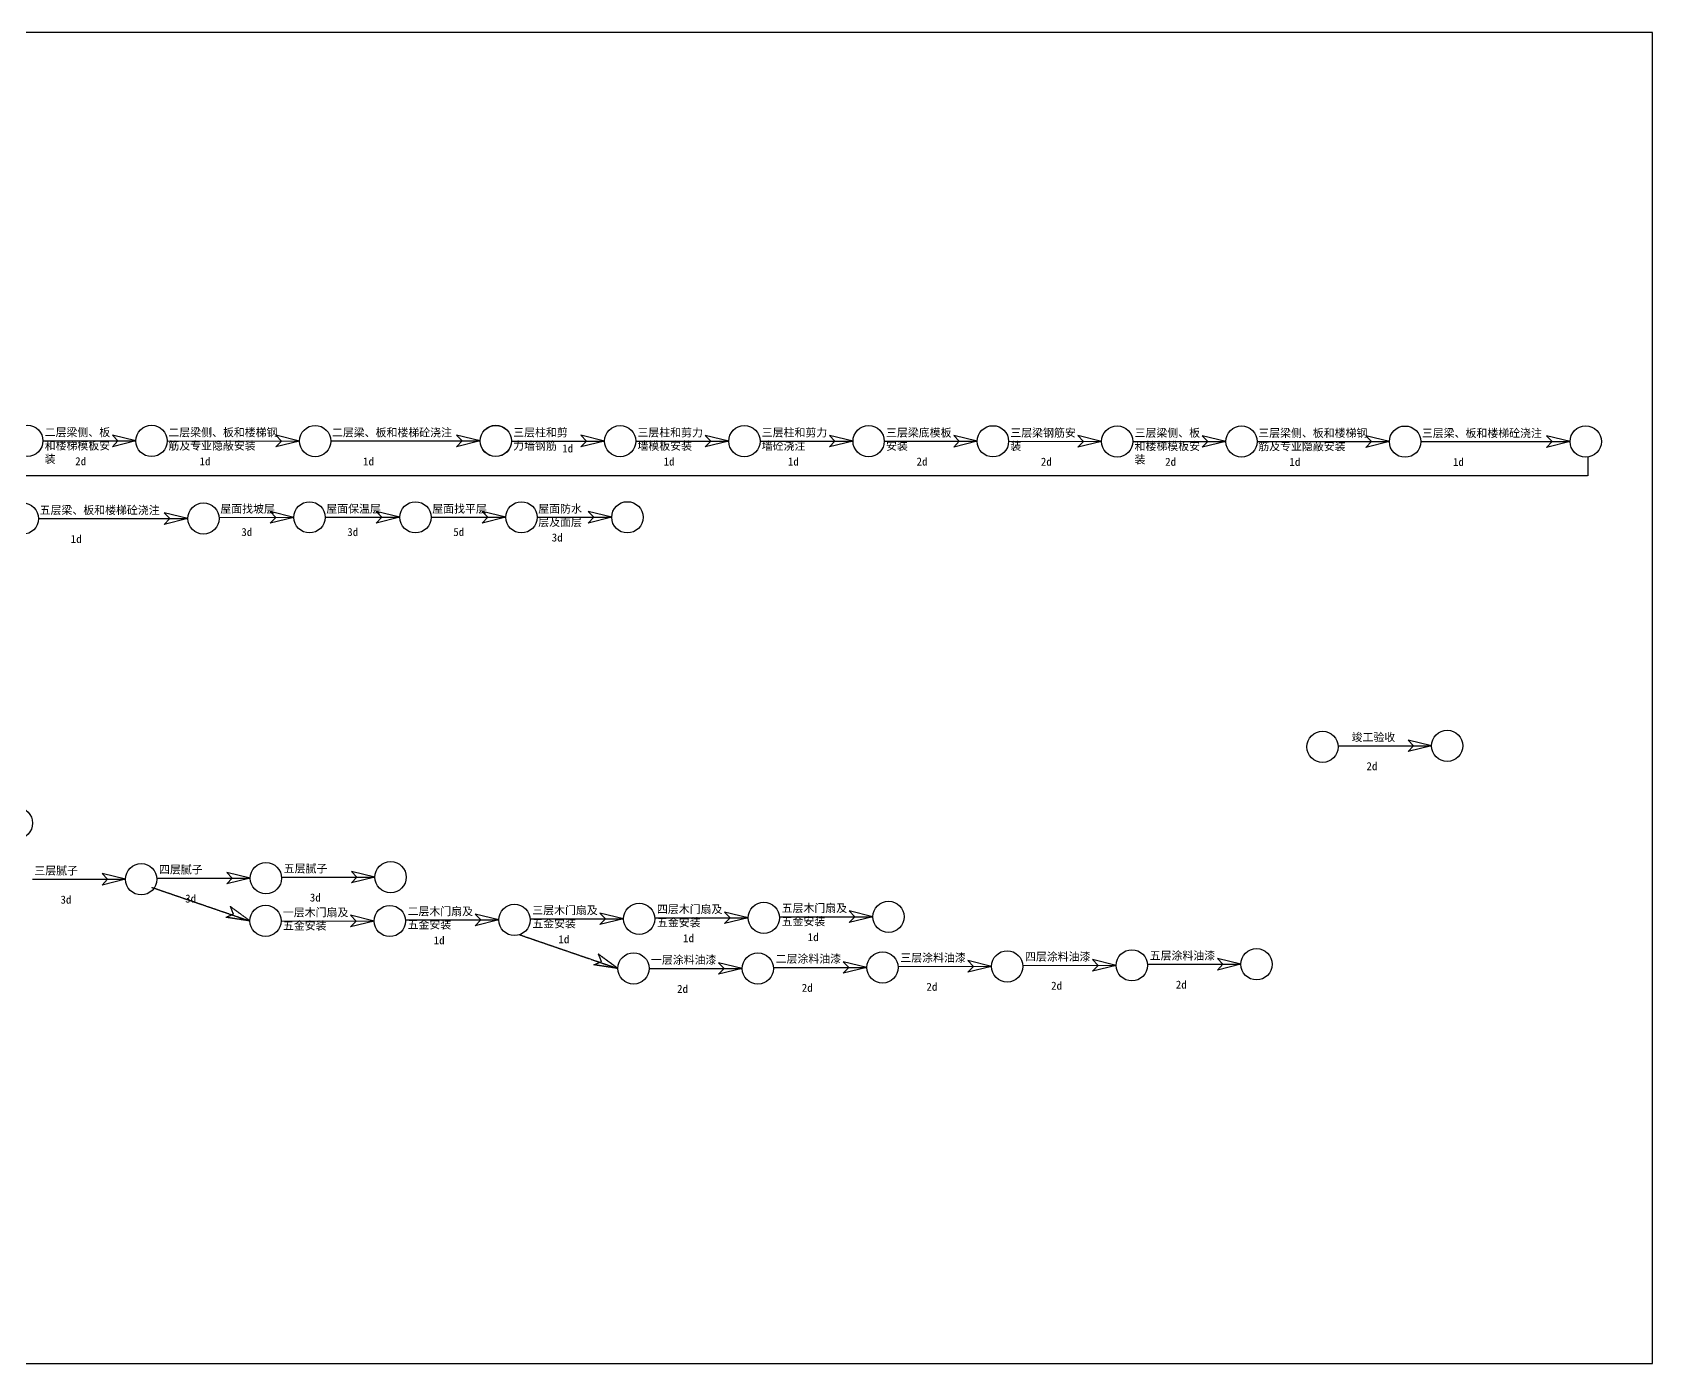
# Model space of a CAD drawing. Extents: x -2559594620 to 78738230735, y -11255911858 to 52366733330.
# Drawn here: x 22625462368 to 41979733652, y 35904806962 to 51812459715 of the extents above; entities that cross this region are included whole.
import ezdxf

# ---------------------------------------------------------------- set-up
doc = ezdxf.new("R2010")
doc.units = 0
doc.header["$LTSCALE"] = 100
doc.linetypes.add('ACAD_ISO02W100', pattern=[15, 12, -3])
doc.layers.get('0').update_dxf_attribs({"linetype": 'CONTINUOUS'})
doc.layers.add('DRAWING', color=11, linetype='CONTINUOUS')

msp = doc.modelspace()

# ---------------------------------------------------------------- linework, layer by layer
at = {"color": 5}
for p, q in [((22751303146, 46931495471), (23862159651, 46930364407)), ((23862159651, 46930364407), (23580443582, 46999392865)), ((23580443582, 46999392865), (23647015181, 46930364407)), ((23580443582, 46861335949), (23647015181, 46930364407)), ((23862159651, 46930364407), (23580443582, 46861335949)), ((24235906205, 46930258533), (25816346199, 46928951249)), ((25534630130, 46997979706), (25601201728, 46928951249)), ((25816346199, 46928951249), (25534630130, 46997979706)), ((25816346199, 46928951249), (25534630130, 46859922791)), ((25534630130, 46859922791), (25601201728, 46928951249)), ((26190089920, 46929985601), (27974302934, 46929806227)), ((27974302934, 46929806227), (27692586865, 46998834685)), ((27692586865, 46998834685), (27759158464, 46929806227)), ((27692586865, 46860777769), (27759158464, 46929806227)), ((27974302934, 46929806227), (27692586865, 46860777769)), ((28348049492, 46929706258), (29458905997, 46928575194)), ((29458905997, 46928575194), (29177189928, 46997603652)), ((29177189928, 46997603652), (29243761527, 46928575194)), ((29177189928, 46859546737), (29243761527, 46928575194)), ((29458905997, 46928575194), (29177189928, 46859546737)), ((29832652510, 46928412321), (30943509016, 46927281257)), ((30661792947, 46996309715), (30728364545, 46927281257)), ((30943509016, 46927281257), (30661792947, 46996309715)), ((30943509016, 46927281257), (30661792947, 46858252799)), ((30661792947, 46858252799), (30728364545, 46927281257)), ((31317252177, 46928412321), (32428108683, 46927281257)), ((32428108683, 46927281257), (32146392614, 46996309715)), ((32146392614, 46996309715), (32212964212, 46927281257)), ((32146392614, 46858252799), (32212964212, 46927281257)), ((32428108683, 46927281257), (32146392614, 46858252799)), ((32801855196, 46927118384), (33912711701, 46925987320)), ((33630995632, 46995015778), (33697567231, 46925987320)), ((33912711701, 46925987320), (33630995632, 46995015778)), ((33912711701, 46925987320), (33630995632, 46856958862)), ((33630995632, 46856958862), (33697567231, 46925987320)), ((34286458215, 46925824447), (35397314720, 46924693383)), ((35397314720, 46924693383), (35115598651, 46993721841)), ((35115598651, 46993721841), (35182170249, 46924693383)), ((35115598651, 46855664925), (35182170249, 46924693383)), ((35397314720, 46924693383), (35115598651, 46855664925)), ((35771061233, 46924530510), (36881917739, 46923399446)), ((36600201670, 46992427904), (36666773268, 46923399446)), ((36881917739, 46923399446), (36600201670, 46992427904)), ((36881917739, 46923399446), (36600201670, 46854370988)), ((36600201670, 46854370988), (36666773268, 46923399446)), ((37255664293, 46923293572), (38836104286, 46921986288)), ((38836104286, 46921986288), (38554388217, 46991014746)), ((38554388217, 46991014746), (38620959815, 46921986288)), ((38554388217, 46852957830), (38620959815, 46921986288)), ((38836104286, 46921986288), (38554388217, 46852957830)), ((39209848008, 46923020640), (40994061022, 46922841266)), ((40712344953, 46991869724), (40778916551, 46922841266)), ((40994061022, 46922841266), (40712344953, 46991869724)), ((40994061022, 46922841266), (40712344953, 46853812808)), ((40712344953, 46853812808), (40778916551, 46922841266)), ((24200532480, 46071912406), (24267104078, 46002883948)), ((24482248549, 46002883948), (24200532480, 46071912406)), ((25466957130, 46086537679), (25533528729, 46017509221)), ((25748673199, 46017509221), (25466957130, 46086537679)), ((27014526219, 46017583145), (26732810150, 46086611603)), ((26732810150, 46086611603), (26799381748, 46017583145)), ((27998663170, 46086685527), (28065234768, 46017657069)), ((28280379239, 46017657069), (27998663170, 46086685527)), ((29546232258, 46017730993), (29264516189, 46086759451)), ((29264516189, 46086759451), (29331087787, 46017730993)), ((22698035535, 46003063322), (24482248549, 46002883948)), ((24482248549, 46002883948), (24200532480, 45933855491)), ((24200532480, 45933855491), (24267104078, 46002883948)), ((24856566692, 46017598908), (25748673199, 46017509221)), ((25748673199, 46017509221), (25466957130, 45948480763)), ((25466957130, 45948480763), (25533528729, 46017509221)), ((26122419712, 46017672832), (27014526219, 46017583145)), ((26732810150, 45948554687), (26799381748, 46017583145)), ((27014526219, 46017583145), (26732810150, 45948554687)), ((27388272731, 46017746756), (28280379239, 46017657069)), ((28280379239, 46017657069), (27998663170, 45948628611)), ((27998663170, 45948628611), (28065234768, 46017657069)), ((28654125751, 46017820680), (29546232258, 46017730993)), ((29264516189, 45948702535), (29331087787, 46017730993)), ((29546232258, 46017730993), (29264516189, 45948702535)), ((39057950705, 43356159212), (39124522303, 43287130755)), ((39339666774, 43287130755), (39057950705, 43356159212)), ((38228810268, 43288261818), (39339666774, 43287130755)), ((38228810268, 43288261818), (39339666774, 43287130755)), ((39057950705, 43218102297), (39124522303, 43287130755)), ((39339666774, 43287130755), (39057950705, 43218102297)), ((22627861574, 41693553620), (23738718079, 41692422557)), ((23457002011, 41761451015), (23523573609, 41692422557)), ((23738718079, 41692422557), (23457002011, 41761451015)), ((23738718079, 41692422557), (23457002011, 41623394099)), ((23457002011, 41623394099), (23523573609, 41692422557)), ((24117263076, 41706220809), (25228119582, 41705089745)), ((24946403513, 41774118203), (25012975111, 41705089745)), ((25228119582, 41705089745), (24946403513, 41774118203)), ((25228119582, 41705089745), (24946403513, 41636061287)), ((24946403513, 41636061287), (25012975111, 41705089745)), ((25606664578, 41718887997), (26717521084, 41717756933)), ((26435805015, 41786785391), (26502376613, 41717756933)), ((26717521084, 41717756933), (26435805015, 41786785391)), ((26717521084, 41717756933), (26435805015, 41648728475)), ((26435805015, 41648728475), (26502376613, 41717756933)), ((26707924117, 41193810135), (26426208048, 41262838593)), ((26426208048, 41262838593), (26492779646, 41193810135)), ((27915609550, 41275505781), (27982181148, 41206477323)), ((28197325619, 41206477323), (27915609550, 41275505781)), ((28197325619, 41206477323), (27915609550, 41275505781)), ((27915609550, 41275505781), (27982181148, 41206477323)), ((29405011052, 41288172970), (29471582650, 41219144512)), ((29686727121, 41219144512), (29405011052, 41288172970)), ((30065272118, 41232942764), (31176128623, 41231811700)), ((30894412554, 41300840158), (30960984152, 41231811700)), ((31176128623, 41231811700), (30894412554, 41300840158)), ((31176128623, 41231811700), (30894412554, 41162783242)), ((30894412554, 41162783242), (30960984152, 41231811700)), ((31554673620, 41245609952), (32665530125, 41244478888)), ((32383814056, 41313507346), (32450385655, 41244478888)), ((32665530125, 41244478888), (32383814056, 41313507346)), ((32665530125, 41244478888), (32383814056, 41175450430)), ((32383814056, 41175450430), (32450385655, 41244478888)), ((25597067611, 41194941199), (26707924117, 41193810135)), ((26426208048, 41124781677), (26492779646, 41193810135)), ((26707924117, 41193810135), (26426208048, 41124781677)), ((27086469113, 41207608387), (28197325619, 41206477323)), ((28197325619, 41206477323), (27915609550, 41137448865)), ((27915609550, 41137448865), (27982181148, 41206477323)), ((27915609550, 41137448865), (27982181148, 41206477323)), ((28197325619, 41206477323), (27915609550, 41137448865)), ((28575870616, 41220275575), (29686727121, 41219144512)), ((28575870616, 41220275575), (29686727121, 41219144512)), ((29686727121, 41219144512), (29405011052, 41150116054)), ((29405011052, 41150116054), (29471582650, 41219144512)), ((30822786411, 40695070155), (30889358009, 40626041697)), ((31104502480, 40626041697), (30822786411, 40695070155)), ((32593903982, 40638708885), (32312187913, 40707737343)), ((32312187913, 40707737343), (32378759511, 40638708885)), ((32972448978, 40652507137), (34083305484, 40651376073)), ((32972448978, 40652507137), (34083305484, 40651376073)), ((34083305484, 40651376073), (33801589415, 40720404531)), ((33801589415, 40720404531), (33868161013, 40651376073)), ((34083305484, 40651376073), (33801589415, 40582347616)), ((33801589415, 40582347616), (33868161013, 40651376073)), ((34461850480, 40665174326), (35572706986, 40664043262)), ((34461850480, 40665174326), (35572706986, 40664043262)), ((35290990917, 40733071720), (35357562515, 40664043262)), ((35572706986, 40664043262), (35290990917, 40733071720)), ((35290990917, 40595014804), (35357562515, 40664043262)), ((35572706986, 40664043262), (35290990917, 40595014804)), ((35951251982, 40677841514), (37062108488, 40676710450)), ((35951251982, 40677841514), (37062108488, 40676710450)), ((37062108488, 40676710450), (36780392419, 40745738908)), ((36780392419, 40745738908), (36846964017, 40676710450)), ((37062108488, 40676710450), (36780392419, 40607681992)), ((36780392419, 40607681992), (36846964017, 40676710450)), ((29993645974, 40627172761), (31104502480, 40626041697)), ((31104502480, 40626041697), (30822786411, 40557013239)), ((30822786411, 40557013239), (30889358009, 40626041697)), ((31483047476, 40639839949), (32593903982, 40638708885)), ((32312187913, 40569680427), (32378759511, 40638708885)), ((32593903982, 40638708885), (32312187913, 40569680427))]:
    msp.add_line(p, q, dxfattribs=at)
at = {"color": 3, "linetype": 'ACAD_ISO02W100', "ltscale": 500}
for p, q in [((41204808236, 46737499249), (41204808236, 46512428335)), ((35762209669, 46512428335), (-1346501080, 46512428335)), ((41204808236, 46512428335), (35762209669, 46512428335)), ((24048729475, 41597646423), (25223322746, 41194319416)), ((24936561149, 41237870057), (25024416633, 41276316378)), ((25223322746, 41194319416), (24936561149, 41237870057)), ((24989178108, 41365506916), (25024416633, 41276316378)), ((25223322746, 41194319416), (24989178108, 41365506916)), ((28445307838, 41029877985), (29619901108, 40626550978)), ((28445307838, 41029877985), (29619901108, 40626550978)), ((29333139512, 40670101619), (29420994996, 40708547940)), ((29619901108, 40626550978), (29333139512, 40670101619)), ((29619901108, 40626550978), (29385756470, 40797738478)), ((29385756470, 40797738478), (29420994996, 40708547940))]:
    msp.add_line(p, q, dxfattribs=at)
at = {"color": 5}
for centre in [(22564429925, 46931658344), (24049032943, 46930364407), (26003219491, 46928951249), (28161176226, 46929806227), (28161176226, 46929806227), (28161178841, 46930699915), (29645779289, 46928575194), (31130382308, 46927281257), (32614981975, 46927281257), (34099584993, 46925987320), (35584188012, 46924693383), (37068791031, 46923399446), (39022977578, 46921986288), (41180934314, 46922841266), (22511165106, 46002028970), (24669121841, 46002883948), (25935546491, 46017509221), (27201399511, 46017583145), (28467252531, 46017657069), (29733105550, 46017730993), (38037138564, 43274463566), (39526540066, 43287130755), (22440988353, 42363369497), (23925591372, 41692422557), (25414992874, 41705089745), (26904394376, 41717756933), (31363001915, 41231811700), (32852403417, 41244478888), (25410194390, 41195104072), (26894797409, 41193810135), (28384198911, 41206477323), (28384198911, 41206477323), (29873600413, 41219144512), (34270178776, 40651376073), (35759580278, 40664043262), (37248981780, 40676710450), (29806772753, 40627335634), (31291375772, 40626041697), (32780777274, 40638708885)]:
    msp.add_circle(centre, 186873292, dxfattribs=at)
at = {"layer": 'DRAWING'}
for p, q in [((41979733652, 51812459715), (-2559594620, 51812459715)), ((41979733652, 35904806962), (41979733652, 51812459715)), ((-2559594620, 35904806962), (41979733652, 35904806962))]:
    msp.add_line(p, q, dxfattribs=at)

# ---------------------------------------------------------------- texts
at = {"color": 5, "linetype": 'ACAD_ISO02W100', "attachment_point": 1}
for s, insert, char_height, width in [('{\\fSimSun|b0|i0|c134|p54;二层梁侧、板和楼梯模板安装}', (22771995175, 47081317438), 95587593.31, 847741631.75), ('{\\fSimSun|b0|i0|c134|p6;二\\fSimSun|b0|i0|c134|p54;层梁侧、板和楼梯钢筋及专业隐蔽安装}', (24249416730, 47080149566), 95587593.31, 1397421662.72), ('{\\fSimSun|b0|i0|c134|p54;二层梁、板和楼梯砼浇注}', (26203603256, 47078704051), 95587593.31, 1397421662.72), ('{\\fSimSun|b0|i0|c134|p54;三层柱和剪力墙钢筋}', (28368741521, 47079528226), 95587593.31, 768219622.1), ('{\\fSimSun|b0|i0|c134|p6;三\\fSimSun|b0|i0|c134|p54;层柱和剪力墙模板安装}', (29853344540, 47078234289), 95587593.31, 847741631.75), ('{\\fSimSun|b0|i0|c134|p54;三层柱和剪力墙砼浇注}', (31337944207, 47078234289), 95587593.31, 847741631.75), ('{\\fSimSun|b0|i0|c134|p6;三\\fSimSun|b0|i0|c134|p54;层梁底模板安装}', (32822547225, 47076940352), 95587593.31, 847741631.75), ('{\\fSimSun|b0|i0|c134|p6;三\\fSimSun|b0|i0|c134|p54;层梁钢筋安装}', (34307150244, 47075646415), 95587593.31, 847741631.75), ('{\\fSimSun|b0|i0|c134|p54;三层梁侧、板和楼梯模板安装}', (35791753263, 47074352478), 95587593.31, 847741631.75), ('{\\fSimSun|b0|i0|c134|p6;三\\fSimSun|b0|i0|c134|p54;层梁侧、板和楼梯钢筋及专业隐蔽安装}', (37269174817, 47073184605), 95587593.31, 1397421662.72), ('{\\fSimSun|b0|i0|c134|p54;三层梁、板和楼梯砼浇注}', (39223361344, 47071739090), 95587593.31, 1397421662.72), ('1d', (28954330101, 46889169455), 95587593.3, 503179205.9), ('2d', (23136987398, 46736155764), 95587593.3, 503179205.9), ('1d', (24621590417, 46735187130), 95587593.3, 503179205.9), ('1d', (26575776944, 46733741615), 95587593.3, 503179205.9), ('1d', (30165373948, 46731778678), 95587593.3, 503179205.9), ('1d', (31649973615, 46731778678), 95587593.3, 503179205.9), ('2d', (33187539448, 46731778678), 95587593.3, 503179205.9), ('2d', (34672142467, 46730484740), 95587593.3, 503179205.9), ('2d', (36156745486, 46729190803), 95587593.3, 503179205.9), ('1d', (37641348505, 46728222169), 95587593.3, 503179205.9), ('1d', (39595535031, 46726776654), 95587593.3, 503179205.9), ('{\\fSimSun|b0|i0|c134|p54;五层梁、板和楼梯砼浇注}', (22711548871, 46151781773), 95587593.31, 1397421662.72), ('{\\fSimSun|b0|i0|c134|p54;屋面找坡层}', (24870077237, 46167188100), 95587593.31, 1397421662.72), ('{\\fSimSun|b0|i0|c134|p54;屋面保温层}', (26135930257, 46167262024), 95587593.31, 1397421662.72), ('{\\fSimSun|b0|i0|c134|p54;屋面找平层}', (27401783276, 46167335948), 95587593.31, 1397421662.72), ('{\\fSimSun|b0|i0|c134|p54;屋面防水层及面层}', (28667636296, 46167409872), 95587593.31, 554711115.57), ('3d', (25121328056, 45889799874), 95587593.3, 503179205.9), ('3d', (26387181076, 45889873799), 95587593.3, 503179205.9), ('5d', (27653034095, 45889947723), 95587593.3, 503179205.9), ('1d', (23083722559, 45806819337), 95587593.3, 503179205.9), ('3d', (28829069222, 45824095954), 95587593.3, 503179205.9), ('{\\fSimSun|b0|i0|c134|p54;竣工验收}', (38384470618, 43437946363), 95587593.31, 847741631.75), ('2d', (38561531706, 43091628175), 95587593.3, 503179205.9), ('{\\fSimSun|b0|i0|c134|p54;三层腻子}', (22648553603, 41843375588), 95587593.31, 847741631.75), ('{\\fSimSun|b0|i0|c134|p54;四层腻子}', (24137955106, 41856042777), 95587593.31, 847741631.75), ('{\\fSimSun|b0|i0|c134|p54;五层腻子}', (25627356608, 41868709965), 95587593.31, 847741631.75), ('3d', (22960583011, 41496919977), 95587593.3, 503179205.9), ('3d', (24449984514, 41509587165), 95587593.3, 503179205.9), ('3d', (25939386016, 41522254354), 95587593.3, 503179205.9), ('{\\fSimSun|b0|i0|c134|p54;一层木门扇及五金安装}', (25617759641, 41344763167), 95587593.31, 847741631.75), ('{\\fSimSun|b0|i0|c134|p54;二层\\fSimSun|b0|i0|c134|p6;木门扇及五金安装}', (27107161143, 41357430355), 95587593.31, 847741631.75), ('{\\fSimSun|b0|i0|c134|p54;三层\\fSimSun|b0|i0|c134|p6;木门扇及五金安装}', (28596562645, 41370097543), 95587593.31, 847741631.75), ('{\\fSimSun|b0|i0|c134|p54;三层\\fSimSun|b0|i0|c134|p6;木门扇及五金安装}', (28596562645, 41370097543), 95587593.31, 847741631.75), ('{\\fSimSun|b0|i0|c134|p54;四层\\fSimSun|b0|i0|c134|p6;木门扇及五金安装}', (30085964147, 41382764732), 95587593.31, 847741631.75), ('{\\fSimSun|b0|i0|c134|p54;五层\\fSimSun|b0|i0|c134|p6;木门扇及五金安装}', (31575365649, 41395431920), 95587593.31, 847741631.75), ('1d', (30397993555, 41036309120), 95587593.3, 503179205.9), ('1d', (31887395057, 41048976309), 95587593.3, 503179205.9), ('1d', (27419190551, 41010974744), 95587593.3, 503179205.9), ('1d', (28908592053, 41023641932), 95587593.3, 503179205.9), ('1d', (28908592053, 41023641932), 95587593.3, 503179205.9), ('{\\fSimSun|b0|i0|c134|p54;五层\\fSimSun|b0|i0|c134|p6;涂料油漆}', (35971944012, 40827663482), 95587593.31, 847741631.75), ('{\\fSimSun|b0|i0|c134|p54;一层涂料油漆}', (30014338003, 40776994728), 95587593.31, 847741631.75), ('{\\fSimSun|b0|i0|c134|p54;二层\\fSimSun|b0|i0|c134|p6;涂料油漆\\fSimSun|b0|i0|c134|p54;}', (31503739506, 40789661917), 95587593.31, 847741631.75), ('{\\fSimSun|b0|i0|c134|p54;三层\\fSimSun|b0|i0|c134|p6;涂料油漆\\fSimSun|b0|i0|c134|p54;}', (32993141008, 40802329105), 95587593.31, 847741631.75), ('{\\fSimSun|b0|i0|c134|p54;四层\\fSimSun|b0|i0|c134|p6;涂料油漆}', (34482542510, 40814996293), 95587593.31, 847741631.75), ('2d', (33305170416, 40455873494), 95587593.3, 503179205.9), ('2d', (34794571918, 40468540682), 95587593.3, 503179205.9), ('2d', (36283973420, 40481207870), 95587593.3, 503179205.9), ('2d', (30326367411, 40430539117), 95587593.3, 503179205.9), ('2d', (31815768914, 40443206305), 95587593.3, 503179205.9)]:
    msp.add_mtext(s, dxfattribs=dict(at, insert=insert, char_height=char_height, width=width))

doc.saveas('drawing.dxf')
